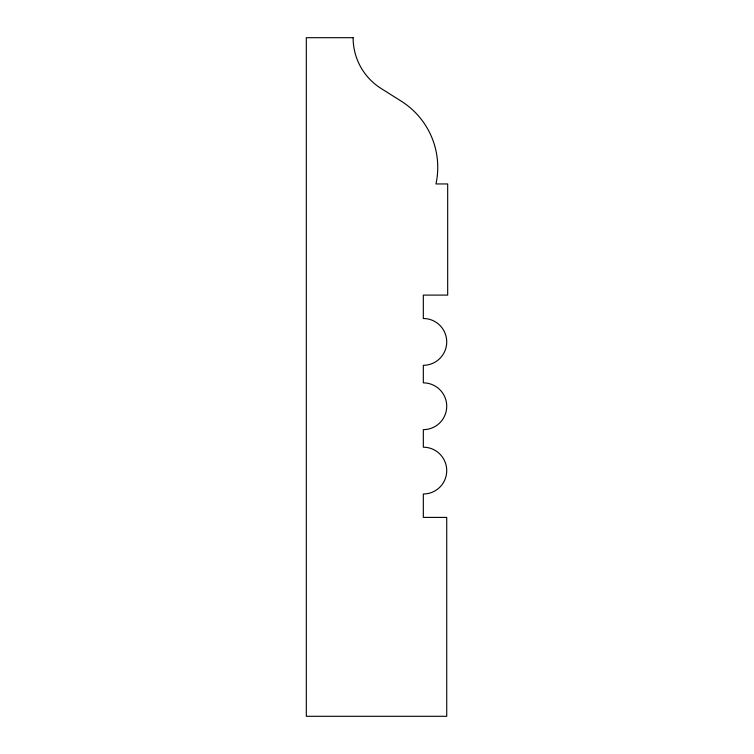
<?xml version="1.0" encoding="UTF-8"?>
<svg xmlns="http://www.w3.org/2000/svg" width="754" height="754" viewBox="0 0 754 754"><rect width="100%" height="100%" fill="white"/><g stroke="black" fill="none" stroke-linecap="round" stroke-linejoin="round"><path stroke-width="1.13" d="M353.126 37.7L306.322 37.7L306.322 716.3L446.726 716.3L446.726 517.404L423.324 517.404L423.324 494.002A23.402 23.402 0 0 0 446.726 470.6A23.402 23.402 0 0 0 423.324 447.197L423.324 429.648A23.402 23.402 0 0 0 446.726 406.246A23.402 23.402 0 0 0 423.324 382.853L423.324 365.304A23.402 23.402 0 0 0 446.726 341.901A23.402 23.402 0 0 0 423.324 318.499L423.324 295.097L447.678 295.097L447.678 183.948L435.972 183.948A78.237 78.237 0 0 0 401.232 101.159L381.024 88.425A59.755 59.755 0 0 1 353.126 37.7"/></g></svg>
